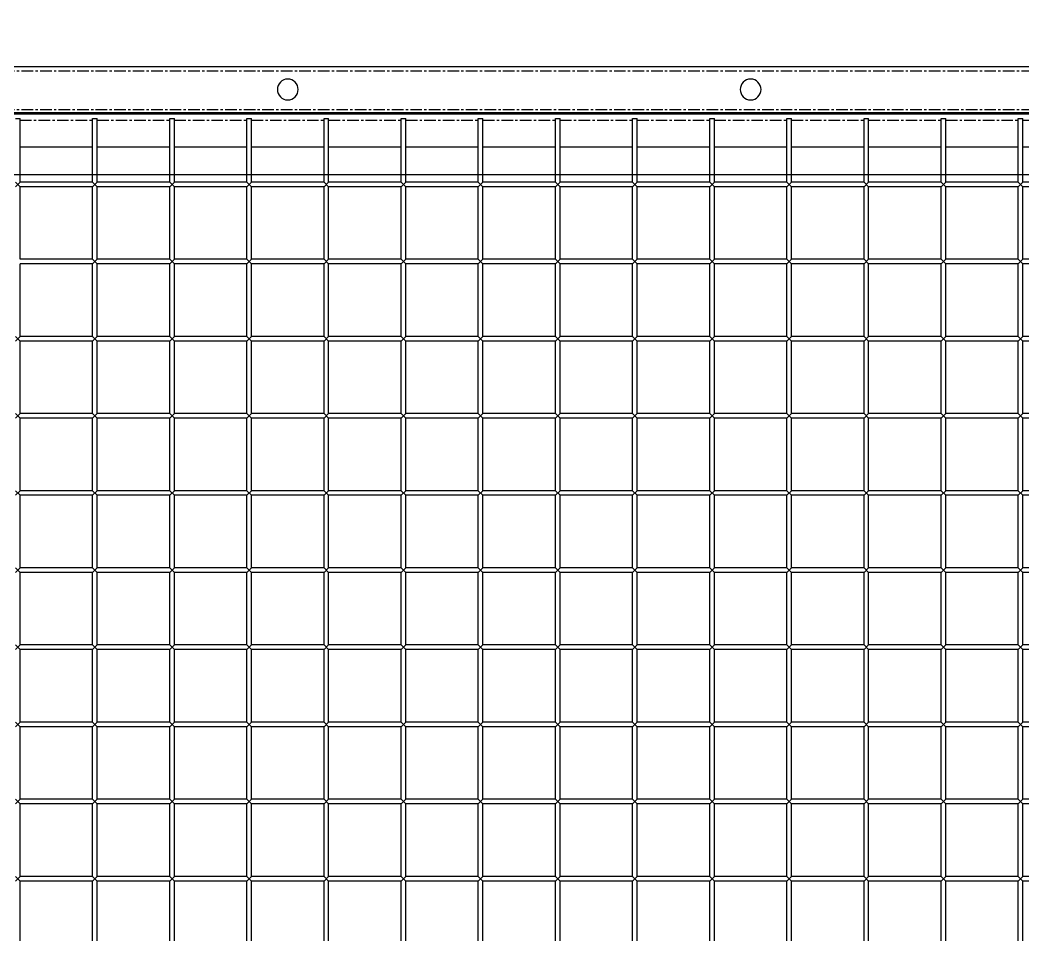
# Model space of a CAD drawing. Header units: millimetres. Extents: x -198529 to 244266, y -64 to 158464.
# Drawn here: x -168382 to -167732, y 95770 to 96363 of the extents above; entities that cross this region are included whole.
import ezdxf

# ---------------------------------------------------------------- set-up
doc = ezdxf.new("R2010")
doc.units = ezdxf.units.MM
doc.linetypes.add('CENTER', pattern=[12, 7.5, -1.5, 1.5, -1.5])
doc.layers.add('0-DCC', color=30, linetype='Continuous')
doc.layers.add('0-DCC-STRUC', color=180, linetype='Continuous')

# ---------------------------------------------------------------- blocks, each defined once
blk = doc.blocks.new('DCC2850x1800(右)')
at = {"color": 0, "linetype": 'Continuous'}
for p, q in [((65614.5, -72678.48), (62966, -72678.48)), ((62966, -72709.38), (65613, -72709.38)), ((63489.5, -72753.48), (63489.5, -72712.38)), ((63492.5, -72712.38), (63489.5, -72712.38)), ((63492.5, -72753.48), (63492.5, -72712.38)), ((63539.5, -72753.48), (63539.5, -72712.38)), ((63542.5, -72712.38), (63539.5, -72712.38)), ((63542.5, -72753.48), (63542.5, -72712.38)), ((63589.5, -72753.48), (63589.5, -72712.38)), ((63592.5, -72712.38), (63589.5, -72712.38)), ((63592.5, -72753.48), (63592.5, -72712.38)), ((63639.5, -72753.48), (63639.5, -72712.38)), ((63642.5, -72712.38), (63639.5, -72712.38)), ((63642.5, -72753.48), (63642.5, -72712.38)), ((63689.5, -72753.48), (63689.5, -72712.38)), ((63692.5, -72712.38), (63689.5, -72712.38)), ((63692.5, -72753.48), (63692.5, -72712.38)), ((63739.5, -72753.48), (63739.5, -72712.38)), ((63742.5, -72712.38), (63739.5, -72712.38)), ((63742.5, -72753.48), (63742.5, -72712.38)), ((63789.5, -72753.48), (63789.5, -72712.38)), ((63792.5, -72712.38), (63789.5, -72712.38)), ((63792.5, -72753.48), (63792.5, -72712.38)), ((63839.5, -72753.48), (63839.5, -72712.38)), ((63842.5, -72712.38), (63839.5, -72712.38)), ((63842.5, -72753.48), (63842.5, -72712.38)), ((63889.5, -72753.48), (63889.5, -72712.38)), ((63892.5, -72712.38), (63889.5, -72712.38)), ((63892.5, -72753.48), (63892.5, -72712.38)), ((63939.5, -72753.48), (63939.5, -72712.38)), ((63942.5, -72712.38), (63939.5, -72712.38)), ((63942.5, -72753.48), (63942.5, -72712.38)), ((63989.5, -72753.48), (63989.5, -72712.38)), ((63992.5, -72712.38), (63989.5, -72712.38)), ((63992.5, -72753.48), (63992.5, -72712.38)), ((64039.5, -72753.48), (64039.5, -72712.38)), ((64042.5, -72712.38), (64039.5, -72712.38)), ((64042.5, -72753.48), (64042.5, -72712.38)), ((64089.5, -72753.48), (64089.5, -72712.38)), ((64092.5, -72712.38), (64089.5, -72712.38)), ((64092.5, -72753.48), (64092.5, -72712.38)), ((64139.5, -72753.48), (64139.5, -72712.38)), ((64142.5, -72712.38), (64139.5, -72712.38)), ((63442.5, -72730.88), (63489.5, -72730.88)), ((63492.5, -72730.88), (63539.5, -72730.88)), ((63542.5, -72730.88), (63589.5, -72730.88)), ((63592.5, -72730.88), (63639.5, -72730.88)), ((63642.5, -72730.88), (63689.5, -72730.88)), ((63692.5, -72730.88), (63739.5, -72730.88)), ((63742.5, -72730.88), (63789.5, -72730.88)), ((63792.5, -72730.88), (63839.5, -72730.88)), ((63842.5, -72730.88), (63889.5, -72730.88)), ((63892.5, -72730.88), (63939.5, -72730.88)), ((63942.5, -72730.88), (63989.5, -72730.88)), ((63992.5, -72730.88), (64039.5, -72730.88)), ((64042.5, -72730.88), (64089.5, -72730.88)), ((64092.5, -72730.88), (64139.5, -72730.88)), ((63442.5, -72753.48), (63489.5, -72753.48)), ((63492.5, -72756.48), (63489.5, -72753.48)), ((63492.5, -72753.48), (63489.5, -72756.48)), ((63492.5, -72753.48), (63539.5, -72753.48)), ((63542.5, -72756.48), (63539.5, -72753.48)), ((63542.5, -72753.48), (63539.5, -72756.48)), ((63542.5, -72753.48), (63589.5, -72753.48)), ((63592.5, -72756.48), (63589.5, -72753.48)), ((63592.5, -72753.48), (63589.5, -72756.48)), ((63592.5, -72753.48), (63639.5, -72753.48)), ((63642.5, -72756.48), (63639.5, -72753.48)), ((63642.5, -72753.48), (63639.5, -72756.48)), ((63642.5, -72753.48), (63689.5, -72753.48)), ((63692.5, -72756.48), (63689.5, -72753.48)), ((63692.5, -72753.48), (63689.5, -72756.48)), ((63692.5, -72753.48), (63739.5, -72753.48)), ((63742.5, -72756.48), (63739.5, -72753.48)), ((63742.5, -72753.48), (63739.5, -72756.48)), ((63742.5, -72753.48), (63789.5, -72753.48)), ((63792.5, -72756.48), (63789.5, -72753.48)), ((63792.5, -72753.48), (63789.5, -72756.48)), ((63792.5, -72753.48), (63839.5, -72753.48)), ((63842.5, -72756.48), (63839.5, -72753.48)), ((63842.5, -72753.48), (63839.5, -72756.48)), ((63842.5, -72753.48), (63889.5, -72753.48)), ((63892.5, -72756.48), (63889.5, -72753.48)), ((63892.5, -72753.48), (63889.5, -72756.48)), ((63892.5, -72753.48), (63939.5, -72753.48)), ((63942.5, -72756.48), (63939.5, -72753.48)), ((63942.5, -72753.48), (63939.5, -72756.48)), ((63942.5, -72753.48), (63989.5, -72753.48)), ((63992.5, -72756.48), (63989.5, -72753.48)), ((63992.5, -72753.48), (63989.5, -72756.48)), ((63992.5, -72753.48), (64039.5, -72753.48)), ((64042.5, -72756.48), (64039.5, -72753.48)), ((64042.5, -72753.48), (64039.5, -72756.48)), ((64042.5, -72753.48), (64089.5, -72753.48)), ((64092.5, -72756.48), (64089.5, -72753.48)), ((64089.5, -72756.48), (64092.5, -72753.48)), ((64092.5, -72753.48), (64139.5, -72753.48)), ((64142.5, -72756.48), (64139.5, -72753.48)), ((64139.5, -72756.48), (64142.5, -72753.48)), ((63442.5, -72756.48), (63489.5, -72756.48)), ((63489.5, -72803.48), (63489.5, -72756.48)), ((63492.5, -72756.48), (63539.5, -72756.48)), ((63492.5, -72803.48), (63492.5, -72756.48)), ((63539.5, -72803.48), (63539.5, -72756.48)), ((63542.5, -72756.48), (63589.5, -72756.48)), ((63542.5, -72803.48), (63542.5, -72756.48)), ((63589.5, -72803.48), (63589.5, -72756.48)), ((63592.5, -72756.48), (63639.5, -72756.48)), ((63592.5, -72803.48), (63592.5, -72756.48)), ((63639.5, -72803.48), (63639.5, -72756.48)), ((63642.5, -72756.48), (63689.5, -72756.48)), ((63642.5, -72803.48), (63642.5, -72756.48)), ((63689.5, -72803.48), (63689.5, -72756.48)), ((63692.5, -72756.48), (63739.5, -72756.48)), ((63692.5, -72803.48), (63692.5, -72756.48)), ((63739.5, -72803.48), (63739.5, -72756.48)), ((63742.5, -72756.48), (63789.5, -72756.48)), ((63742.5, -72803.48), (63742.5, -72756.48)), ((63789.5, -72803.48), (63789.5, -72756.48)), ((63792.5, -72756.48), (63839.5, -72756.48)), ((63792.5, -72803.48), (63792.5, -72756.48)), ((63839.5, -72803.48), (63839.5, -72756.48)), ((63842.5, -72756.48), (63889.5, -72756.48)), ((63842.5, -72803.48), (63842.5, -72756.48)), ((63889.5, -72803.48), (63889.5, -72756.48)), ((63892.5, -72756.48), (63939.5, -72756.48)), ((63892.5, -72803.48), (63892.5, -72756.48)), ((63939.5, -72803.48), (63939.5, -72756.48)), ((63942.5, -72756.48), (63989.5, -72756.48)), ((63942.5, -72803.48), (63942.5, -72756.48)), ((63989.5, -72803.48), (63989.5, -72756.48)), ((63992.5, -72756.48), (64039.5, -72756.48)), ((63992.5, -72803.48), (63992.5, -72756.48)), ((64039.5, -72803.48), (64039.5, -72756.48)), ((64042.5, -72756.48), (64089.5, -72756.48)), ((64042.5, -72803.48), (64042.5, -72756.48)), ((64089.5, -72803.48), (64089.5, -72756.48)), ((64092.5, -72756.48), (64139.5, -72756.48)), ((64092.5, -72803.48), (64092.5, -72756.48)), ((64139.5, -72803.48), (64139.5, -72756.48)), ((63442.5, -72803.48), (63489.5, -72803.48)), ((63442.5, -72806.48), (63489.5, -72806.48)), ((63492.5, -72806.48), (63489.5, -72803.48)), ((63492.5, -72803.48), (63489.5, -72806.48)), ((63489.5, -72853.48), (63489.5, -72806.48)), ((63492.5, -72803.48), (63539.5, -72803.48)), ((63492.5, -72853.48), (63492.5, -72806.48)), ((63492.5, -72806.48), (63539.5, -72806.48)), ((63542.5, -72806.48), (63539.5, -72803.48)), ((63542.5, -72803.48), (63539.5, -72806.48)), ((63539.5, -72853.48), (63539.5, -72806.48)), ((63542.5, -72803.48), (63589.5, -72803.48)), ((63542.5, -72853.48), (63542.5, -72806.48)), ((63542.5, -72806.48), (63589.5, -72806.48)), ((63592.5, -72806.48), (63589.5, -72803.48)), ((63592.5, -72803.48), (63589.5, -72806.48)), ((63589.5, -72853.48), (63589.5, -72806.48)), ((63592.5, -72803.48), (63639.5, -72803.48)), ((63592.5, -72853.48), (63592.5, -72806.48)), ((63592.5, -72806.48), (63639.5, -72806.48)), ((63642.5, -72806.48), (63639.5, -72803.48)), ((63642.5, -72803.48), (63639.5, -72806.48)), ((63639.5, -72853.48), (63639.5, -72806.48)), ((63642.5, -72803.48), (63689.5, -72803.48)), ((63642.5, -72853.48), (63642.5, -72806.48)), ((63642.5, -72806.48), (63689.5, -72806.48)), ((63692.5, -72806.48), (63689.5, -72803.48)), ((63692.5, -72803.48), (63689.5, -72806.48)), ((63689.5, -72853.48), (63689.5, -72806.48)), ((63692.5, -72803.48), (63739.5, -72803.48)), ((63692.5, -72853.48), (63692.5, -72806.48)), ((63692.5, -72806.48), (63739.5, -72806.48)), ((63742.5, -72806.48), (63739.5, -72803.48)), ((63742.5, -72803.48), (63739.5, -72806.48)), ((63739.5, -72853.48), (63739.5, -72806.48)), ((63742.5, -72803.48), (63789.5, -72803.48)), ((63742.5, -72853.48), (63742.5, -72806.48)), ((63742.5, -72806.48), (63789.5, -72806.48)), ((63792.5, -72806.48), (63789.5, -72803.48)), ((63792.5, -72803.48), (63789.5, -72806.48)), ((63789.5, -72853.48), (63789.5, -72806.48)), ((63792.5, -72803.48), (63839.5, -72803.48)), ((63792.5, -72853.48), (63792.5, -72806.48)), ((63792.5, -72806.48), (63839.5, -72806.48)), ((63842.5, -72806.48), (63839.5, -72803.48)), ((63842.5, -72803.48), (63839.5, -72806.48)), ((63839.5, -72853.48), (63839.5, -72806.48)), ((63842.5, -72803.48), (63889.5, -72803.48)), ((63842.5, -72853.48), (63842.5, -72806.48)), ((63842.5, -72806.48), (63889.5, -72806.48)), ((63892.5, -72806.48), (63889.5, -72803.48)), ((63892.5, -72803.48), (63889.5, -72806.48)), ((63889.5, -72853.48), (63889.5, -72806.48)), ((63892.5, -72803.48), (63939.5, -72803.48)), ((63892.5, -72853.48), (63892.5, -72806.48)), ((63892.5, -72806.48), (63939.5, -72806.48)), ((63942.5, -72806.48), (63939.5, -72803.48)), ((63942.5, -72803.48), (63939.5, -72806.48)), ((63939.5, -72853.48), (63939.5, -72806.48)), ((63942.5, -72803.48), (63989.5, -72803.48)), ((63942.5, -72853.48), (63942.5, -72806.48)), ((63942.5, -72806.48), (63989.5, -72806.48)), ((63992.5, -72806.48), (63989.5, -72803.48)), ((63992.5, -72803.48), (63989.5, -72806.48)), ((63989.5, -72853.48), (63989.5, -72806.48)), ((63992.5, -72803.48), (64039.5, -72803.48)), ((63992.5, -72853.48), (63992.5, -72806.48)), ((63992.5, -72806.48), (64039.5, -72806.48)), ((64042.5, -72806.48), (64039.5, -72803.48)), ((64042.5, -72803.48), (64039.5, -72806.48)), ((64039.5, -72853.48), (64039.5, -72806.48)), ((64042.5, -72803.48), (64089.5, -72803.48)), ((64042.5, -72853.48), (64042.5, -72806.48)), ((64042.5, -72806.48), (64089.5, -72806.48)), ((64092.5, -72806.48), (64089.5, -72803.48)), ((64092.5, -72803.48), (64089.5, -72806.48)), ((64089.5, -72853.48), (64089.5, -72806.48)), ((64092.5, -72803.48), (64139.5, -72803.48)), ((64092.5, -72853.48), (64092.5, -72806.48)), ((64092.5, -72806.48), (64139.5, -72806.48)), ((64139.5, -72853.48), (64139.5, -72806.48)), ((63442.5, -72853.48), (63489.5, -72853.48)), ((63442.5, -72856.48), (63489.5, -72856.48)), ((63492.5, -72856.48), (63489.5, -72853.48)), ((63492.5, -72853.48), (63489.5, -72856.48)), ((63489.5, -72903.48), (63489.5, -72856.48)), ((63492.5, -72853.48), (63539.5, -72853.48)), ((63492.5, -72903.48), (63492.5, -72856.48)), ((63492.5, -72856.48), (63539.5, -72856.48)), ((63542.5, -72856.48), (63539.5, -72853.48)), ((63542.5, -72853.48), (63539.5, -72856.48)), ((63539.5, -72903.48), (63539.5, -72856.48)), ((63542.5, -72853.48), (63589.5, -72853.48)), ((63542.5, -72903.48), (63542.5, -72856.48)), ((63542.5, -72856.48), (63589.5, -72856.48)), ((63592.5, -72856.48), (63589.5, -72853.48)), ((63592.5, -72853.48), (63589.5, -72856.48)), ((63589.5, -72903.48), (63589.5, -72856.48)), ((63592.5, -72853.48), (63639.5, -72853.48)), ((63592.5, -72903.48), (63592.5, -72856.48)), ((63592.5, -72856.48), (63639.5, -72856.48)), ((63642.5, -72856.48), (63639.5, -72853.48)), ((63642.5, -72853.48), (63639.5, -72856.48)), ((63639.5, -72903.48), (63639.5, -72856.48)), ((63642.5, -72853.48), (63689.5, -72853.48)), ((63642.5, -72903.48), (63642.5, -72856.48)), ((63642.5, -72856.48), (63689.5, -72856.48)), ((63692.5, -72856.48), (63689.5, -72853.48)), ((63692.5, -72853.48), (63689.5, -72856.48)), ((63689.5, -72903.48), (63689.5, -72856.48)), ((63692.5, -72853.48), (63739.5, -72853.48)), ((63692.5, -72903.48), (63692.5, -72856.48)), ((63692.5, -72856.48), (63739.5, -72856.48)), ((63742.5, -72856.48), (63739.5, -72853.48)), ((63742.5, -72853.48), (63739.5, -72856.48)), ((63739.5, -72903.48), (63739.5, -72856.48)), ((63742.5, -72853.48), (63789.5, -72853.48)), ((63742.5, -72903.48), (63742.5, -72856.48)), ((63742.5, -72856.48), (63789.5, -72856.48)), ((63792.5, -72856.48), (63789.5, -72853.48)), ((63792.5, -72853.48), (63789.5, -72856.48)), ((63789.5, -72903.48), (63789.5, -72856.48)), ((63792.5, -72853.48), (63839.5, -72853.48)), ((63792.5, -72903.48), (63792.5, -72856.48)), ((63792.5, -72856.48), (63839.5, -72856.48)), ((63842.5, -72856.48), (63839.5, -72853.48)), ((63842.5, -72853.48), (63839.5, -72856.48)), ((63839.5, -72903.48), (63839.5, -72856.48)), ((63842.5, -72853.48), (63889.5, -72853.48)), ((63842.5, -72903.48), (63842.5, -72856.48)), ((63842.5, -72856.48), (63889.5, -72856.48)), ((63892.5, -72856.48), (63889.5, -72853.48)), ((63892.5, -72853.48), (63889.5, -72856.48)), ((63889.5, -72903.48), (63889.5, -72856.48)), ((63892.5, -72853.48), (63939.5, -72853.48)), ((63892.5, -72903.48), (63892.5, -72856.48)), ((63892.5, -72856.48), (63939.5, -72856.48)), ((63942.5, -72856.48), (63939.5, -72853.48)), ((63942.5, -72853.48), (63939.5, -72856.48)), ((63939.5, -72903.48), (63939.5, -72856.48)), ((63942.5, -72853.48), (63989.5, -72853.48)), ((63942.5, -72903.48), (63942.5, -72856.48)), ((63942.5, -72856.48), (63989.5, -72856.48)), ((63992.5, -72856.48), (63989.5, -72853.48)), ((63992.5, -72853.48), (63989.5, -72856.48)), ((63989.5, -72903.48), (63989.5, -72856.48)), ((63992.5, -72853.48), (64039.5, -72853.48)), ((63992.5, -72903.48), (63992.5, -72856.48)), ((63992.5, -72856.48), (64039.5, -72856.48)), ((64042.5, -72856.48), (64039.5, -72853.48)), ((64042.5, -72853.48), (64039.5, -72856.48)), ((64039.5, -72903.48), (64039.5, -72856.48)), ((64042.5, -72853.48), (64089.5, -72853.48)), ((64042.5, -72903.48), (64042.5, -72856.48)), ((64042.5, -72856.48), (64089.5, -72856.48)), ((64092.5, -72856.48), (64089.5, -72853.48)), ((64092.5, -72853.48), (64089.5, -72856.48)), ((64089.5, -72903.48), (64089.5, -72856.48)), ((64092.5, -72853.48), (64139.5, -72853.48)), ((64092.5, -72903.48), (64092.5, -72856.48)), ((64092.5, -72856.48), (64139.5, -72856.48)), ((64142.5, -72856.48), (64139.5, -72853.48)), ((64142.5, -72853.48), (64139.5, -72856.48)), ((64139.5, -72903.48), (64139.5, -72856.48)), ((63442.5, -72903.48), (63489.5, -72903.48)), ((63492.5, -72906.48), (63489.5, -72903.48)), ((63492.5, -72903.48), (63489.5, -72906.48)), ((63492.5, -72903.48), (63539.5, -72903.48)), ((63542.5, -72906.48), (63539.5, -72903.48)), ((63542.5, -72903.48), (63539.5, -72906.48)), ((63542.5, -72903.48), (63589.5, -72903.48)), ((63592.5, -72906.48), (63589.5, -72903.48)), ((63592.5, -72903.48), (63589.5, -72906.48)), ((63592.5, -72903.48), (63639.5, -72903.48)), ((63642.5, -72906.48), (63639.5, -72903.48)), ((63642.5, -72903.48), (63639.5, -72906.48)), ((63642.5, -72903.48), (63689.5, -72903.48)), ((63692.5, -72906.48), (63689.5, -72903.48)), ((63692.5, -72903.48), (63689.5, -72906.48)), ((63692.5, -72903.48), (63739.5, -72903.48)), ((63742.5, -72906.48), (63739.5, -72903.48)), ((63742.5, -72903.48), (63739.5, -72906.48)), ((63742.5, -72903.48), (63789.5, -72903.48)), ((63792.5, -72906.48), (63789.5, -72903.48)), ((63792.5, -72903.48), (63789.5, -72906.48)), ((63792.5, -72903.48), (63839.5, -72903.48)), ((63842.5, -72906.48), (63839.5, -72903.48)), ((63842.5, -72903.48), (63839.5, -72906.48)), ((63842.5, -72903.48), (63889.5, -72903.48)), ((63892.5, -72906.48), (63889.5, -72903.48)), ((63892.5, -72903.48), (63889.5, -72906.48)), ((63892.5, -72903.48), (63939.5, -72903.48)), ((63942.5, -72906.48), (63939.5, -72903.48)), ((63942.5, -72903.48), (63939.5, -72906.48)), ((63942.5, -72903.48), (63989.5, -72903.48)), ((63992.5, -72906.48), (63989.5, -72903.48)), ((63992.5, -72903.48), (63989.5, -72906.48)), ((63992.5, -72903.48), (64039.5, -72903.48)), ((64042.5, -72906.48), (64039.5, -72903.48)), ((64042.5, -72903.48), (64039.5, -72906.48)), ((64042.5, -72903.48), (64089.5, -72903.48)), ((64092.5, -72906.48), (64089.5, -72903.48)), ((64092.5, -72903.48), (64089.5, -72906.48)), ((64092.5, -72903.48), (64139.5, -72903.48)), ((64142.5, -72906.48), (64139.5, -72903.48)), ((64142.5, -72903.48), (64139.5, -72906.48)), ((63442.5, -72906.48), (63489.5, -72906.48)), ((63489.5, -72953.48), (63489.5, -72906.48)), ((63492.5, -72906.48), (63539.5, -72906.48)), ((63492.5, -72953.48), (63492.5, -72906.48)), ((63539.5, -72953.48), (63539.5, -72906.48)), ((63542.5, -72906.48), (63589.5, -72906.48)), ((63542.5, -72953.48), (63542.5, -72906.48)), ((63589.5, -72953.48), (63589.5, -72906.48)), ((63592.5, -72953.48), (63592.5, -72906.48)), ((63592.5, -72906.48), (63639.5, -72906.48)), ((63639.5, -72953.48), (63639.5, -72906.48)), ((63642.5, -72953.48), (63642.5, -72906.48)), ((63642.5, -72906.48), (63689.5, -72906.48)), ((63689.5, -72953.48), (63689.5, -72906.48)), ((63692.5, -72953.48), (63692.5, -72906.48)), ((63692.5, -72906.48), (63739.5, -72906.48)), ((63739.5, -72953.48), (63739.5, -72906.48)), ((63742.5, -72953.48), (63742.5, -72906.48)), ((63742.5, -72906.48), (63789.5, -72906.48)), ((63789.5, -72953.48), (63789.5, -72906.48)), ((63792.5, -72953.48), (63792.5, -72906.48)), ((63792.5, -72906.48), (63839.5, -72906.48)), ((63839.5, -72953.48), (63839.5, -72906.48)), ((63842.5, -72953.48), (63842.5, -72906.48)), ((63842.5, -72906.48), (63889.5, -72906.48)), ((63889.5, -72953.48), (63889.5, -72906.48)), ((63892.5, -72953.48), (63892.5, -72906.48)), ((63892.5, -72906.48), (63939.5, -72906.48)), ((63939.5, -72953.48), (63939.5, -72906.48)), ((63942.5, -72953.48), (63942.5, -72906.48)), ((63942.5, -72906.48), (63989.5, -72906.48)), ((63989.5, -72953.48), (63989.5, -72906.48)), ((63992.5, -72953.48), (63992.5, -72906.48)), ((63992.5, -72906.48), (64039.5, -72906.48)), ((64039.5, -72953.48), (64039.5, -72906.48)), ((64042.5, -72953.48), (64042.5, -72906.48)), ((64042.5, -72906.48), (64089.5, -72906.48)), ((64089.5, -72953.48), (64089.5, -72906.48)), ((64092.5, -72953.48), (64092.5, -72906.48)), ((64092.5, -72906.48), (64139.5, -72906.48)), ((64139.5, -72953.48), (64139.5, -72906.48)), ((63442.5, -72953.48), (63489.5, -72953.48)), ((63492.5, -72956.48), (63489.5, -72953.48)), ((63492.5, -72953.48), (63489.5, -72956.48)), ((63492.5, -72953.48), (63539.5, -72953.48)), ((63542.5, -72956.48), (63539.5, -72953.48)), ((63542.5, -72953.48), (63539.5, -72956.48)), ((63542.5, -72953.48), (63589.5, -72953.48)), ((63592.5, -72956.48), (63589.5, -72953.48)), ((63592.5, -72953.48), (63589.5, -72956.48)), ((63592.5, -72953.48), (63639.5, -72953.48)), ((63642.5, -72956.48), (63639.5, -72953.48)), ((63642.5, -72953.48), (63639.5, -72956.48)), ((63642.5, -72953.48), (63689.5, -72953.48)), ((63692.5, -72956.48), (63689.5, -72953.48)), ((63692.5, -72953.48), (63689.5, -72956.48)), ((63692.5, -72953.48), (63739.5, -72953.48)), ((63742.5, -72956.48), (63739.5, -72953.48)), ((63742.5, -72953.48), (63739.5, -72956.48)), ((63742.5, -72953.48), (63789.5, -72953.48)), ((63792.5, -72956.48), (63789.5, -72953.48)), ((63792.5, -72953.48), (63789.5, -72956.48)), ((63792.5, -72953.48), (63839.5, -72953.48)), ((63842.5, -72956.48), (63839.5, -72953.48)), ((63842.5, -72953.48), (63839.5, -72956.48)), ((63842.5, -72953.48), (63889.5, -72953.48)), ((63892.5, -72956.48), (63889.5, -72953.48)), ((63892.5, -72953.48), (63889.5, -72956.48)), ((63892.5, -72953.48), (63939.5, -72953.48)), ((63942.5, -72956.48), (63939.5, -72953.48)), ((63942.5, -72953.48), (63939.5, -72956.48)), ((63942.5, -72953.48), (63989.5, -72953.48)), ((63992.5, -72956.48), (63989.5, -72953.48)), ((63992.5, -72953.48), (63989.5, -72956.48)), ((63992.5, -72953.48), (64039.5, -72953.48)), ((64042.5, -72956.48), (64039.5, -72953.48)), ((64042.5, -72953.48), (64039.5, -72956.48)), ((64042.5, -72953.48), (64089.5, -72953.48)), ((64092.5, -72956.48), (64089.5, -72953.48)), ((64092.5, -72953.48), (64089.5, -72956.48)), ((64092.5, -72953.48), (64139.5, -72953.48)), ((64142.5, -72956.48), (64139.5, -72953.48)), ((64142.5, -72953.48), (64139.5, -72956.48)), ((63442.5, -72956.48), (63489.5, -72956.48)), ((63489.5, -73003.48), (63489.5, -72956.48)), ((63492.5, -72956.48), (63539.5, -72956.48)), ((63492.5, -73003.48), (63492.5, -72956.48)), ((63539.5, -73003.48), (63539.5, -72956.48)), ((63542.5, -72956.48), (63589.5, -72956.48)), ((63542.5, -73003.48), (63542.5, -72956.48)), ((63589.5, -73003.48), (63589.5, -72956.48)), ((63592.5, -73003.48), (63592.5, -72956.48)), ((63592.5, -72956.48), (63639.5, -72956.48)), ((63639.5, -73003.48), (63639.5, -72956.48)), ((63642.5, -73003.48), (63642.5, -72956.48)), ((63642.5, -72956.48), (63689.5, -72956.48)), ((63689.5, -73003.48), (63689.5, -72956.48)), ((63692.5, -73003.48), (63692.5, -72956.48)), ((63692.5, -72956.48), (63739.5, -72956.48)), ((63739.5, -73003.48), (63739.5, -72956.48)), ((63742.5, -73003.48), (63742.5, -72956.48)), ((63742.5, -72956.48), (63789.5, -72956.48)), ((63789.5, -73003.48), (63789.5, -72956.48)), ((63792.5, -73003.48), (63792.5, -72956.48)), ((63792.5, -72956.48), (63839.5, -72956.48)), ((63839.5, -73003.48), (63839.5, -72956.48)), ((63842.5, -73003.48), (63842.5, -72956.48)), ((63842.5, -72956.48), (63889.5, -72956.48)), ((63889.5, -73003.48), (63889.5, -72956.48)), ((63892.5, -73003.48), (63892.5, -72956.48)), ((63892.5, -72956.48), (63939.5, -72956.48)), ((63939.5, -73003.48), (63939.5, -72956.48)), ((63942.5, -73003.48), (63942.5, -72956.48)), ((63942.5, -72956.48), (63989.5, -72956.48)), ((63989.5, -73003.48), (63989.5, -72956.48)), ((63992.5, -73003.48), (63992.5, -72956.48)), ((63992.5, -72956.48), (64039.5, -72956.48)), ((64039.5, -73003.48), (64039.5, -72956.48)), ((64042.5, -73003.48), (64042.5, -72956.48)), ((64042.5, -72956.48), (64089.5, -72956.48)), ((64089.5, -73003.48), (64089.5, -72956.48)), ((64092.5, -73003.48), (64092.5, -72956.48)), ((64092.5, -72956.48), (64139.5, -72956.48)), ((64139.5, -73003.48), (64139.5, -72956.48)), ((63442.5, -73003.48), (63489.5, -73003.48)), ((63442.5, -73006.48), (63489.5, -73006.48)), ((63492.5, -73006.48), (63489.5, -73003.48)), ((63492.5, -73003.48), (63489.5, -73006.48)), ((63489.5, -73053.48), (63489.5, -73006.48)), ((63492.5, -73003.48), (63539.5, -73003.48)), ((63492.5, -73006.48), (63539.5, -73006.48)), ((63492.5, -73053.48), (63492.5, -73006.48)), ((63542.5, -73006.48), (63539.5, -73003.48)), ((63542.5, -73003.48), (63539.5, -73006.48)), ((63539.5, -73053.48), (63539.5, -73006.48)), ((63542.5, -73003.48), (63589.5, -73003.48)), ((63542.5, -73006.48), (63589.5, -73006.48)), ((63542.5, -73053.48), (63542.5, -73006.48)), ((63592.5, -73006.48), (63589.5, -73003.48)), ((63592.5, -73003.48), (63589.5, -73006.48)), ((63589.5, -73053.48), (63589.5, -73006.48)), ((63592.5, -73003.48), (63639.5, -73003.48)), ((63592.5, -73053.48), (63592.5, -73006.48)), ((63592.5, -73006.48), (63639.5, -73006.48)), ((63642.5, -73006.48), (63639.5, -73003.48)), ((63642.5, -73003.48), (63639.5, -73006.48)), ((63639.5, -73053.48), (63639.5, -73006.48)), ((63642.5, -73003.48), (63689.5, -73003.48)), ((63642.5, -73053.48), (63642.5, -73006.48)), ((63642.5, -73006.48), (63689.5, -73006.48)), ((63692.5, -73006.48), (63689.5, -73003.48)), ((63692.5, -73003.48), (63689.5, -73006.48)), ((63689.5, -73053.48), (63689.5, -73006.48)), ((63692.5, -73003.48), (63739.5, -73003.48)), ((63692.5, -73053.48), (63692.5, -73006.48)), ((63692.5, -73006.48), (63739.5, -73006.48)), ((63742.5, -73006.48), (63739.5, -73003.48)), ((63742.5, -73003.48), (63739.5, -73006.48)), ((63739.5, -73053.48), (63739.5, -73006.48)), ((63742.5, -73003.48), (63789.5, -73003.48)), ((63742.5, -73053.48), (63742.5, -73006.48)), ((63742.5, -73006.48), (63789.5, -73006.48)), ((63792.5, -73006.48), (63789.5, -73003.48)), ((63792.5, -73003.48), (63789.5, -73006.48)), ((63789.5, -73053.48), (63789.5, -73006.48)), ((63792.5, -73003.48), (63839.5, -73003.48)), ((63792.5, -73053.48), (63792.5, -73006.48)), ((63792.5, -73006.48), (63839.5, -73006.48)), ((63842.5, -73006.48), (63839.5, -73003.48)), ((63842.5, -73003.48), (63839.5, -73006.48)), ((63839.5, -73053.48), (63839.5, -73006.48)), ((63842.5, -73003.48), (63889.5, -73003.48)), ((63842.5, -73053.48), (63842.5, -73006.48)), ((63842.5, -73006.48), (63889.5, -73006.48)), ((63892.5, -73006.48), (63889.5, -73003.48)), ((63892.5, -73003.48), (63889.5, -73006.48)), ((63889.5, -73053.48), (63889.5, -73006.48)), ((63892.5, -73003.48), (63939.5, -73003.48)), ((63892.5, -73053.48), (63892.5, -73006.48)), ((63892.5, -73006.48), (63939.5, -73006.48)), ((63942.5, -73006.48), (63939.5, -73003.48)), ((63942.5, -73003.48), (63939.5, -73006.48)), ((63939.5, -73053.48), (63939.5, -73006.48)), ((63942.5, -73003.48), (63989.5, -73003.48)), ((63942.5, -73053.48), (63942.5, -73006.48)), ((63942.5, -73006.48), (63989.5, -73006.48)), ((63992.5, -73006.48), (63989.5, -73003.48)), ((63992.5, -73003.48), (63989.5, -73006.48)), ((63989.5, -73053.48), (63989.5, -73006.48)), ((63992.5, -73003.48), (64039.5, -73003.48)), ((63992.5, -73053.48), (63992.5, -73006.48)), ((63992.5, -73006.48), (64039.5, -73006.48)), ((64042.5, -73006.48), (64039.5, -73003.48)), ((64042.5, -73003.48), (64039.5, -73006.48)), ((64039.5, -73053.48), (64039.5, -73006.48)), ((64042.5, -73003.48), (64089.5, -73003.48)), ((64042.5, -73053.48), (64042.5, -73006.48)), ((64042.5, -73006.48), (64089.5, -73006.48)), ((64092.5, -73006.48), (64089.5, -73003.48)), ((64092.5, -73003.48), (64089.5, -73006.48)), ((64089.5, -73053.48), (64089.5, -73006.48)), ((64092.5, -73003.48), (64139.5, -73003.48)), ((64092.5, -73053.48), (64092.5, -73006.48)), ((64092.5, -73006.48), (64139.5, -73006.48)), ((64142.5, -73006.48), (64139.5, -73003.48)), ((64142.5, -73003.48), (64139.5, -73006.48)), ((64139.5, -73053.48), (64139.5, -73006.48)), ((63442.5, -73053.48), (63489.5, -73053.48)), ((63492.5, -73056.48), (63489.5, -73053.48)), ((63492.5, -73053.48), (63489.5, -73056.48)), ((63492.5, -73053.48), (63539.5, -73053.48)), ((63542.5, -73056.48), (63539.5, -73053.48)), ((63542.5, -73053.48), (63539.5, -73056.48)), ((63542.5, -73053.48), (63589.5, -73053.48)), ((63592.5, -73056.48), (63589.5, -73053.48)), ((63592.5, -73053.48), (63589.5, -73056.48)), ((63592.5, -73053.48), (63639.5, -73053.48)), ((63642.5, -73056.48), (63639.5, -73053.48)), ((63642.5, -73053.48), (63639.5, -73056.48)), ((63642.5, -73053.48), (63689.5, -73053.48)), ((63692.5, -73056.48), (63689.5, -73053.48)), ((63692.5, -73053.48), (63689.5, -73056.48)), ((63692.5, -73053.48), (63739.5, -73053.48)), ((63742.5, -73056.48), (63739.5, -73053.48)), ((63742.5, -73053.48), (63739.5, -73056.48)), ((63742.5, -73053.48), (63789.5, -73053.48)), ((63792.5, -73056.48), (63789.5, -73053.48)), ((63792.5, -73053.48), (63789.5, -73056.48)), ((63792.5, -73053.48), (63839.5, -73053.48)), ((63842.5, -73056.48), (63839.5, -73053.48)), ((63842.5, -73053.48), (63839.5, -73056.48)), ((63842.5, -73053.48), (63889.5, -73053.48)), ((63892.5, -73056.48), (63889.5, -73053.48)), ((63892.5, -73053.48), (63889.5, -73056.48)), ((63892.5, -73053.48), (63939.5, -73053.48)), ((63942.5, -73056.48), (63939.5, -73053.48)), ((63942.5, -73053.48), (63939.5, -73056.48)), ((63942.5, -73053.48), (63989.5, -73053.48)), ((63992.5, -73056.48), (63989.5, -73053.48)), ((63992.5, -73053.48), (63989.5, -73056.48)), ((63992.5, -73053.48), (64039.5, -73053.48)), ((64042.5, -73056.48), (64039.5, -73053.48)), ((64042.5, -73053.48), (64039.5, -73056.48)), ((64042.5, -73053.48), (64089.5, -73053.48)), ((64092.5, -73056.48), (64089.5, -73053.48)), ((64092.5, -73053.48), (64089.5, -73056.48)), ((64092.5, -73053.48), (64139.5, -73053.48)), ((64142.5, -73056.48), (64139.5, -73053.48)), ((64142.5, -73053.48), (64139.5, -73056.48)), ((63442.5, -73056.48), (63489.5, -73056.48)), ((63489.5, -73103.48), (63489.5, -73056.48)), ((63492.5, -73056.48), (63539.5, -73056.48)), ((63492.5, -73103.48), (63492.5, -73056.48)), ((63539.5, -73103.48), (63539.5, -73056.48)), ((63542.5, -73056.48), (63589.5, -73056.48)), ((63542.5, -73103.48), (63542.5, -73056.48)), ((63589.5, -73103.48), (63589.5, -73056.48)), ((63592.5, -73056.48), (63639.5, -73056.48)), ((63592.5, -73103.48), (63592.5, -73056.48)), ((63639.5, -73103.48), (63639.5, -73056.48)), ((63642.5, -73056.48), (63689.5, -73056.48)), ((63642.5, -73103.48), (63642.5, -73056.48)), ((63689.5, -73103.48), (63689.5, -73056.48)), ((63692.5, -73056.48), (63739.5, -73056.48)), ((63692.5, -73103.48), (63692.5, -73056.48)), ((63739.5, -73103.48), (63739.5, -73056.48)), ((63742.5, -73103.48), (63742.5, -73056.48)), ((63742.5, -73056.48), (63789.5, -73056.48)), ((63789.5, -73103.48), (63789.5, -73056.48)), ((63792.5, -73103.48), (63792.5, -73056.48)), ((63792.5, -73056.48), (63839.5, -73056.48)), ((63839.5, -73103.48), (63839.5, -73056.48)), ((63842.5, -73103.48), (63842.5, -73056.48)), ((63842.5, -73056.48), (63889.5, -73056.48)), ((63889.5, -73103.48), (63889.5, -73056.48)), ((63892.5, -73103.48), (63892.5, -73056.48)), ((63892.5, -73056.48), (63939.5, -73056.48)), ((63939.5, -73103.48), (63939.5, -73056.48)), ((63942.5, -73103.48), (63942.5, -73056.48)), ((63942.5, -73056.48), (63989.5, -73056.48)), ((63989.5, -73103.48), (63989.5, -73056.48)), ((63992.5, -73103.48), (63992.5, -73056.48)), ((63992.5, -73056.48), (64039.5, -73056.48)), ((64039.5, -73103.48), (64039.5, -73056.48)), ((64042.5, -73103.48), (64042.5, -73056.48)), ((64042.5, -73056.48), (64089.5, -73056.48)), ((64089.5, -73103.48), (64089.5, -73056.48)), ((64092.5, -73103.48), (64092.5, -73056.48)), ((64092.5, -73056.48), (64139.5, -73056.48)), ((64139.5, -73103.48), (64139.5, -73056.48)), ((63442.5, -73103.48), (63489.5, -73103.48)), ((63492.5, -73106.48), (63489.5, -73103.48)), ((63492.5, -73103.48), (63489.5, -73106.48)), ((63492.5, -73103.48), (63539.5, -73103.48)), ((63542.5, -73106.48), (63539.5, -73103.48)), ((63542.5, -73103.48), (63539.5, -73106.48)), ((63542.5, -73103.48), (63589.5, -73103.48)), ((63592.5, -73106.48), (63589.5, -73103.48)), ((63592.5, -73103.48), (63589.5, -73106.48)), ((63592.5, -73103.48), (63639.5, -73103.48)), ((63642.5, -73106.48), (63639.5, -73103.48)), ((63642.5, -73103.48), (63639.5, -73106.48)), ((63642.5, -73103.48), (63689.5, -73103.48)), ((63692.5, -73106.48), (63689.5, -73103.48)), ((63692.5, -73103.48), (63689.5, -73106.48)), ((63692.5, -73103.48), (63739.5, -73103.48)), ((63742.5, -73106.48), (63739.5, -73103.48)), ((63742.5, -73103.48), (63739.5, -73106.48)), ((63742.5, -73103.48), (63789.5, -73103.48)), ((63792.5, -73106.48), (63789.5, -73103.48)), ((63792.5, -73103.48), (63789.5, -73106.48)), ((63792.5, -73103.48), (63839.5, -73103.48)), ((63842.5, -73106.48), (63839.5, -73103.48)), ((63842.5, -73103.48), (63839.5, -73106.48)), ((63842.5, -73103.48), (63889.5, -73103.48)), ((63892.5, -73106.48), (63889.5, -73103.48)), ((63892.5, -73103.48), (63889.5, -73106.48)), ((63892.5, -73103.48), (63939.5, -73103.48)), ((63942.5, -73106.48), (63939.5, -73103.48)), ((63942.5, -73103.48), (63939.5, -73106.48)), ((63942.5, -73103.48), (63989.5, -73103.48)), ((63992.5, -73106.48), (63989.5, -73103.48)), ((63992.5, -73103.48), (63989.5, -73106.48)), ((63992.5, -73103.48), (64039.5, -73103.48)), ((64042.5, -73106.48), (64039.5, -73103.48)), ((64042.5, -73103.48), (64039.5, -73106.48)), ((64042.5, -73103.48), (64089.5, -73103.48)), ((64092.5, -73106.48), (64089.5, -73103.48)), ((64092.5, -73103.48), (64089.5, -73106.48)), ((64092.5, -73103.48), (64139.5, -73103.48)), ((64142.5, -73106.48), (64139.5, -73103.48)), ((64142.5, -73103.48), (64139.5, -73106.48)), ((63442.5, -73106.48), (63489.5, -73106.48)), ((63489.5, -73153.48), (63489.5, -73106.48)), ((63492.5, -73106.48), (63539.5, -73106.48)), ((63492.5, -73153.48), (63492.5, -73106.48)), ((63539.5, -73153.48), (63539.5, -73106.48)), ((63542.5, -73106.48), (63589.5, -73106.48)), ((63542.5, -73153.48), (63542.5, -73106.48)), ((63589.5, -73153.48), (63589.5, -73106.48)), ((63592.5, -73106.48), (63639.5, -73106.48)), ((63592.5, -73153.48), (63592.5, -73106.48)), ((63639.5, -73153.48), (63639.5, -73106.48)), ((63642.5, -73106.48), (63689.5, -73106.48)), ((63642.5, -73153.48), (63642.5, -73106.48)), ((63689.5, -73153.48), (63689.5, -73106.48)), ((63692.5, -73106.48), (63739.5, -73106.48)), ((63692.5, -73153.48), (63692.5, -73106.48)), ((63739.5, -73153.48), (63739.5, -73106.48)), ((63742.5, -73153.48), (63742.5, -73106.48)), ((63742.5, -73106.48), (63789.5, -73106.48)), ((63789.5, -73153.48), (63789.5, -73106.48)), ((63792.5, -73153.48), (63792.5, -73106.48)), ((63792.5, -73106.48), (63839.5, -73106.48)), ((63839.5, -73153.48), (63839.5, -73106.48)), ((63842.5, -73153.48), (63842.5, -73106.48)), ((63842.5, -73106.48), (63889.5, -73106.48)), ((63889.5, -73153.48), (63889.5, -73106.48)), ((63892.5, -73153.48), (63892.5, -73106.48)), ((63892.5, -73106.48), (63939.5, -73106.48)), ((63939.5, -73153.48), (63939.5, -73106.48)), ((63942.5, -73153.48), (63942.5, -73106.48)), ((63942.5, -73106.48), (63989.5, -73106.48)), ((63989.5, -73153.48), (63989.5, -73106.48)), ((63992.5, -73153.48), (63992.5, -73106.48)), ((63992.5, -73106.48), (64039.5, -73106.48)), ((64039.5, -73153.48), (64039.5, -73106.48)), ((64042.5, -73153.48), (64042.5, -73106.48)), ((64042.5, -73106.48), (64089.5, -73106.48)), ((64089.5, -73153.48), (64089.5, -73106.48)), ((64092.5, -73153.48), (64092.5, -73106.48)), ((64092.5, -73106.48), (64139.5, -73106.48)), ((64139.5, -73153.48), (64139.5, -73106.48)), ((63442.5, -73153.48), (63489.5, -73153.48)), ((63442.5, -73156.48), (63489.5, -73156.48)), ((63492.5, -73156.48), (63489.5, -73153.48)), ((63492.5, -73153.48), (63489.5, -73156.48)), ((63489.5, -73203.48), (63489.5, -73156.48)), ((63492.5, -73153.48), (63539.5, -73153.48)), ((63492.5, -73156.48), (63539.5, -73156.48)), ((63492.5, -73203.48), (63492.5, -73156.48)), ((63542.5, -73156.48), (63539.5, -73153.48)), ((63542.5, -73153.48), (63539.5, -73156.48)), ((63539.5, -73203.48), (63539.5, -73156.48)), ((63542.5, -73153.48), (63589.5, -73153.48)), ((63542.5, -73156.48), (63589.5, -73156.48)), ((63542.5, -73203.48), (63542.5, -73156.48)), ((63592.5, -73156.48), (63589.5, -73153.48)), ((63592.5, -73153.48), (63589.5, -73156.48)), ((63589.5, -73203.48), (63589.5, -73156.48)), ((63592.5, -73153.48), (63639.5, -73153.48)), ((63592.5, -73156.48), (63639.5, -73156.48)), ((63592.5, -73203.48), (63592.5, -73156.48)), ((63642.5, -73156.48), (63639.5, -73153.48)), ((63642.5, -73153.48), (63639.5, -73156.48)), ((63639.5, -73203.48), (63639.5, -73156.48)), ((63642.5, -73153.48), (63689.5, -73153.48)), ((63642.5, -73156.48), (63689.5, -73156.48)), ((63642.5, -73203.48), (63642.5, -73156.48)), ((63692.5, -73156.48), (63689.5, -73153.48)), ((63692.5, -73153.48), (63689.5, -73156.48)), ((63689.5, -73203.48), (63689.5, -73156.48)), ((63692.5, -73153.48), (63739.5, -73153.48)), ((63692.5, -73156.48), (63739.5, -73156.48)), ((63692.5, -73203.48), (63692.5, -73156.48)), ((63742.5, -73156.48), (63739.5, -73153.48)), ((63742.5, -73153.48), (63739.5, -73156.48)), ((63739.5, -73203.48), (63739.5, -73156.48)), ((63742.5, -73153.48), (63789.5, -73153.48)), ((63742.5, -73203.48), (63742.5, -73156.48)), ((63742.5, -73156.48), (63789.5, -73156.48)), ((63792.5, -73156.48), (63789.5, -73153.48)), ((63792.5, -73153.48), (63789.5, -73156.48)), ((63789.5, -73203.48), (63789.5, -73156.48)), ((63792.5, -73153.48), (63839.5, -73153.48)), ((63792.5, -73203.48), (63792.5, -73156.48)), ((63792.5, -73156.48), (63839.5, -73156.48)), ((63842.5, -73156.48), (63839.5, -73153.48)), ((63842.5, -73153.48), (63839.5, -73156.48)), ((63839.5, -73203.48), (63839.5, -73156.48)), ((63842.5, -73153.48), (63889.5, -73153.48)), ((63842.5, -73203.48), (63842.5, -73156.48)), ((63842.5, -73156.48), (63889.5, -73156.48)), ((63892.5, -73156.48), (63889.5, -73153.48)), ((63892.5, -73153.48), (63889.5, -73156.48)), ((63889.5, -73203.48), (63889.5, -73156.48)), ((63892.5, -73153.48), (63939.5, -73153.48)), ((63892.5, -73203.48), (63892.5, -73156.48)), ((63892.5, -73156.48), (63939.5, -73156.48)), ((63942.5, -73156.48), (63939.5, -73153.48)), ((63942.5, -73153.48), (63939.5, -73156.48)), ((63939.5, -73203.48), (63939.5, -73156.48)), ((63942.5, -73153.48), (63989.5, -73153.48)), ((63942.5, -73203.48), (63942.5, -73156.48)), ((63942.5, -73156.48), (63989.5, -73156.48)), ((63992.5, -73156.48), (63989.5, -73153.48)), ((63992.5, -73153.48), (63989.5, -73156.48)), ((63989.5, -73203.48), (63989.5, -73156.48)), ((63992.5, -73153.48), (64039.5, -73153.48)), ((63992.5, -73203.48), (63992.5, -73156.48)), ((63992.5, -73156.48), (64039.5, -73156.48)), ((64042.5, -73156.48), (64039.5, -73153.48)), ((64042.5, -73153.48), (64039.5, -73156.48)), ((64039.5, -73203.48), (64039.5, -73156.48)), ((64042.5, -73153.48), (64089.5, -73153.48)), ((64042.5, -73203.48), (64042.5, -73156.48)), ((64042.5, -73156.48), (64089.5, -73156.48)), ((64092.5, -73156.48), (64089.5, -73153.48)), ((64092.5, -73153.48), (64089.5, -73156.48)), ((64089.5, -73203.48), (64089.5, -73156.48)), ((64092.5, -73153.48), (64139.5, -73153.48)), ((64092.5, -73203.48), (64092.5, -73156.48)), ((64092.5, -73156.48), (64139.5, -73156.48)), ((64142.5, -73156.48), (64139.5, -73153.48)), ((64142.5, -73153.48), (64139.5, -73156.48)), ((64139.5, -73203.48), (64139.5, -73156.48)), ((63442.5, -73203.48), (63489.5, -73203.48)), ((63442.5, -73206.48), (63489.5, -73206.48)), ((63492.5, -73206.48), (63489.5, -73203.48)), ((63492.5, -73203.48), (63489.5, -73206.48)), ((63489.5, -73253.48), (63489.5, -73206.48)), ((63492.5, -73203.48), (63539.5, -73203.48)), ((63492.5, -73206.48), (63539.5, -73206.48)), ((63492.5, -73253.48), (63492.5, -73206.48)), ((63542.5, -73206.48), (63539.5, -73203.48)), ((63542.5, -73203.48), (63539.5, -73206.48)), ((63539.5, -73253.48), (63539.5, -73206.48)), ((63542.5, -73203.48), (63589.5, -73203.48)), ((63542.5, -73206.48), (63589.5, -73206.48)), ((63542.5, -73253.48), (63542.5, -73206.48)), ((63592.5, -73206.48), (63589.5, -73203.48)), ((63592.5, -73203.48), (63589.5, -73206.48)), ((63589.5, -73253.48), (63589.5, -73206.48)), ((63592.5, -73203.48), (63639.5, -73203.48)), ((63592.5, -73206.48), (63639.5, -73206.48)), ((63592.5, -73253.48), (63592.5, -73206.48)), ((63642.5, -73206.48), (63639.5, -73203.48)), ((63642.5, -73203.48), (63639.5, -73206.48)), ((63639.5, -73253.48), (63639.5, -73206.48)), ((63642.5, -73203.48), (63689.5, -73203.48)), ((63642.5, -73206.48), (63689.5, -73206.48)), ((63642.5, -73253.48), (63642.5, -73206.48)), ((63692.5, -73206.48), (63689.5, -73203.48)), ((63692.5, -73203.48), (63689.5, -73206.48)), ((63689.5, -73253.48), (63689.5, -73206.48)), ((63692.5, -73203.48), (63739.5, -73203.48)), ((63692.5, -73206.48), (63739.5, -73206.48)), ((63692.5, -73253.48), (63692.5, -73206.48)), ((63742.5, -73206.48), (63739.5, -73203.48)), ((63742.5, -73203.48), (63739.5, -73206.48)), ((63739.5, -73253.48), (63739.5, -73206.48)), ((63742.5, -73203.48), (63789.5, -73203.48)), ((63742.5, -73206.48), (63789.5, -73206.48)), ((63742.5, -73253.48), (63742.5, -73206.48)), ((63792.5, -73206.48), (63789.5, -73203.48)), ((63792.5, -73203.48), (63789.5, -73206.48)), ((63789.5, -73253.48), (63789.5, -73206.48)), ((63792.5, -73203.48), (63839.5, -73203.48)), ((63792.5, -73206.48), (63839.5, -73206.48)), ((63792.5, -73253.48), (63792.5, -73206.48)), ((63842.5, -73206.48), (63839.5, -73203.48)), ((63842.5, -73203.48), (63839.5, -73206.48)), ((63839.5, -73253.48), (63839.5, -73206.48)), ((63842.5, -73203.48), (63889.5, -73203.48)), ((63842.5, -73206.48), (63889.5, -73206.48)), ((63842.5, -73253.48), (63842.5, -73206.48)), ((63892.5, -73206.48), (63889.5, -73203.48)), ((63892.5, -73203.48), (63889.5, -73206.48)), ((63889.5, -73253.48), (63889.5, -73206.48)), ((63892.5, -73203.48), (63939.5, -73203.48)), ((63892.5, -73253.48), (63892.5, -73206.48)), ((63892.5, -73206.48), (63939.5, -73206.48)), ((63942.5, -73206.48), (63939.5, -73203.48)), ((63942.5, -73203.48), (63939.5, -73206.48)), ((63939.5, -73253.48), (63939.5, -73206.48)), ((63942.5, -73203.48), (63989.5, -73203.48)), ((63942.5, -73253.48), (63942.5, -73206.48)), ((63942.5, -73206.48), (63989.5, -73206.48)), ((63992.5, -73206.48), (63989.5, -73203.48)), ((63992.5, -73203.48), (63989.5, -73206.48)), ((63989.5, -73253.48), (63989.5, -73206.48)), ((63992.5, -73203.48), (64039.5, -73203.48)), ((63992.5, -73253.48), (63992.5, -73206.48)), ((63992.5, -73206.48), (64039.5, -73206.48)), ((64042.5, -73206.48), (64039.5, -73203.48)), ((64042.5, -73203.48), (64039.5, -73206.48)), ((64039.5, -73253.48), (64039.5, -73206.48)), ((64042.5, -73203.48), (64089.5, -73203.48)), ((64042.5, -73253.48), (64042.5, -73206.48)), ((64042.5, -73206.48), (64089.5, -73206.48)), ((64092.5, -73206.48), (64089.5, -73203.48)), ((64092.5, -73203.48), (64089.5, -73206.48)), ((64089.5, -73253.48), (64089.5, -73206.48)), ((64092.5, -73203.48), (64139.5, -73203.48)), ((64092.5, -73253.48), (64092.5, -73206.48)), ((64092.5, -73206.48), (64139.5, -73206.48)), ((64142.5, -73206.48), (64139.5, -73203.48)), ((64142.5, -73203.48), (64139.5, -73206.48)), ((64139.5, -73253.48), (64139.5, -73206.48))]:
    blk.add_line(p, q, dxfattribs=at)
at = {"color": 0, "linetype": 'CENTER'}
for p, q in [((65614.5, -72681.48), (62966, -72681.48)), ((65614.5, -72706.38), (62966, -72706.38)), ((63489.5, -72713.38), (63442.5, -72713.38)), ((63539.5, -72713.38), (63492.5, -72713.38)), ((63589.5, -72713.38), (63542.5, -72713.38)), ((63639.5, -72713.38), (63592.5, -72713.38)), ((63689.5, -72713.38), (63642.5, -72713.38)), ((63739.5, -72713.38), (63692.5, -72713.38)), ((63789.5, -72713.38), (63742.5, -72713.38)), ((63839.5, -72713.38), (63792.5, -72713.38)), ((63889.5, -72713.38), (63842.5, -72713.38)), ((63939.5, -72713.38), (63892.5, -72713.38)), ((63989.5, -72713.38), (63942.5, -72713.38)), ((64039.5, -72713.38), (63992.5, -72713.38)), ((64089.5, -72713.38), (64042.5, -72713.38)), ((64139.5, -72713.38), (64092.5, -72713.38))]:
    blk.add_line(p, q, dxfattribs=at)
at = {"color": 0, "linetype": 'Continuous'}
for centre in [(63666, -72693.48), (63966, -72693.48)]:
    blk.add_circle(centre, 6.75, dxfattribs=at)

msp = doc.modelspace()

# ---------------------------------------------------------------- linework, layer by layer
at = {"layer": '0-DCC-STRUC'}
for points in [[(-169945.77, 96263.01), (-167070.62, 96263.02), (-167070.62, 96463.02), (-169945.77, 96463.01)], [(-169945.77, 96303.01), (-167070.62, 96303.02), (-167070.62, 96423.02), (-169945.77, 96423.01)]]:
    msp.add_lwpolyline(points, close=True, dxfattribs=at)

# ---------------------------------------------------------------- block references
at = {"layer": '0-DCC', "xscale": -1}
msp.add_blockref('DCC2850x1800(右)', (-104242.77, 169011.49), dxfattribs=at)

doc.saveas('drawing.dxf')
